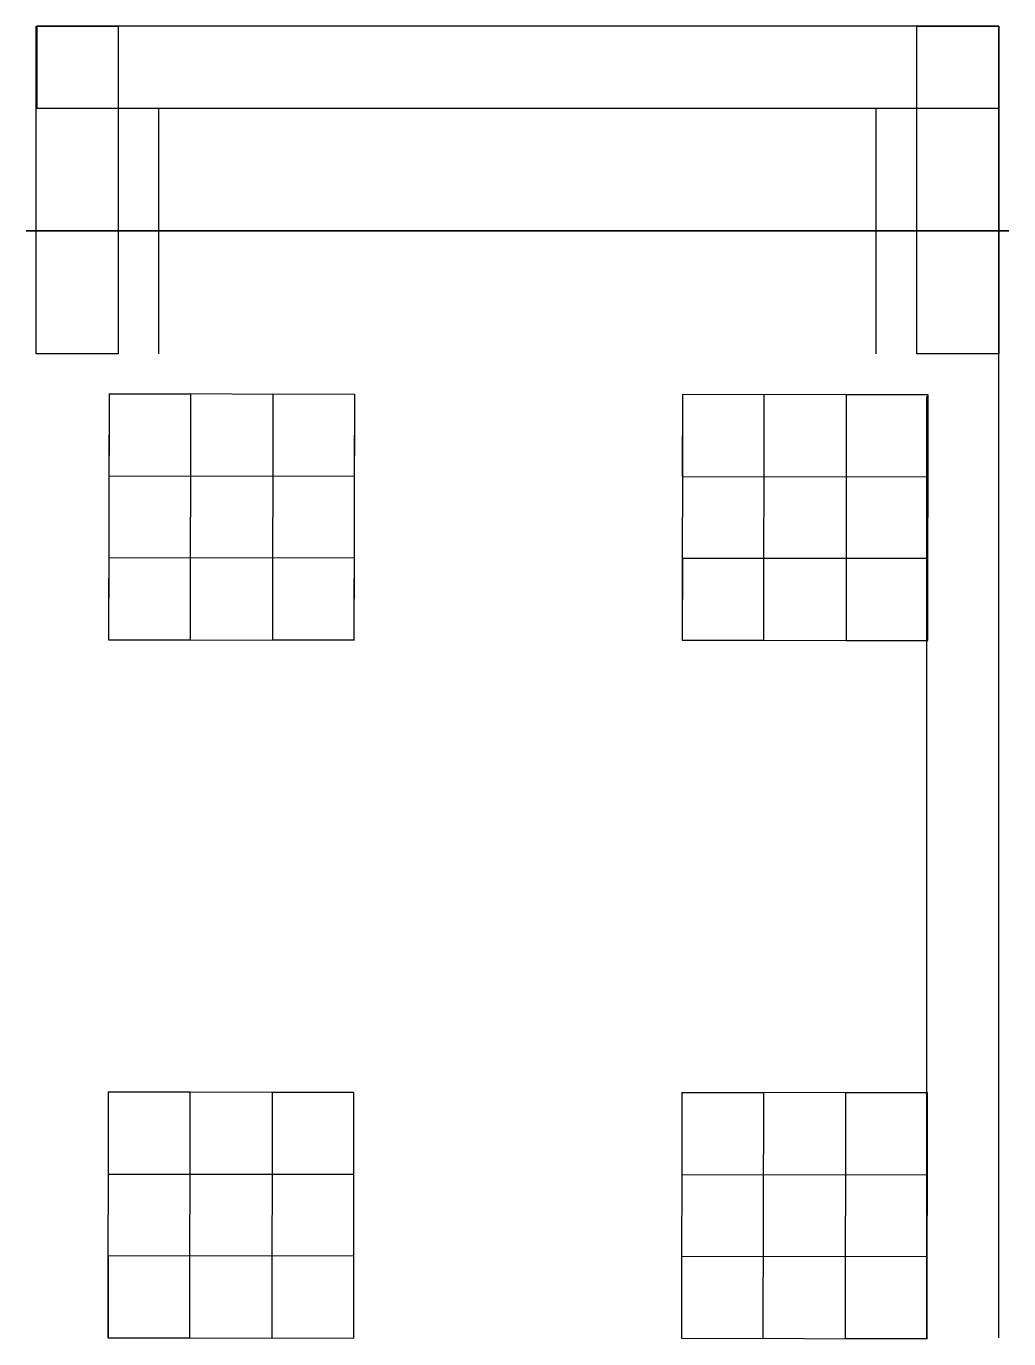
# Model space of a CAD drawing. Header units: inches. Extents: x -0.06 to 5.94, y 3.99 to 12.01.
import ezdxf

# ---------------------------------------------------------------- set-up
doc = ezdxf.new("R2010")
doc.units = ezdxf.units.IN
doc.header["$MEASUREMENT"] = 0
doc.layers.add('Base', color=7, linetype='Continuous', true_color=0xc2ced6)
doc.layers.add('Sketching Lines', color=4, linetype='Continuous')

msp = doc.modelspace()

# ---------------------------------------------------------------- linework, layer by layer
at = {"layer": 'Base'}
for p, q in [((5.8792, 4), (5.8792, 12.0105)), ((5.4396, 4, 1), (5.4396, 9.75, 1))]:
    msp.add_line(p, q, dxfattribs=at)
at = {"layer": 'Sketching Lines'}
for p, q in [((0.75, 10.0105, 1), (0.75, 11.5105, 1)), ((5.1292, 10.0105, 1), (5.1292, 11.5105, 1)), ((0.9443, 9.2641, 2.4923), (0.9443, 9.2641, 0.4923)), ((0.9443, 9.2641, 0.4923), (0.9443, 9.2641, 1.4923)), ((4.9469, 9.2595, 2.4923), (4.9469, 9.2595, 0.4923)), ((4.9469, 9.2595, 0.4923), (4.9469, 9.2595, 1.4923)), ((0.939, 4.4995, 2.4923), (0.939, 4.4995, 0.4923)), ((0.939, 4.4995, 0.4923), (0.939, 4.4995, 1.4923)), ((4.9416, 4.4949, 2.4923), (4.9416, 4.4949, 0.4923)), ((4.9416, 4.4949, 0.4923), (4.9416, 4.4949, 1.4923))]:
    msp.add_line(p, q, dxfattribs=at)
at = {"layer": 'Sketching Lines', "color": 4}
for p, q in [((-0.0604, 10.7605, 2.5), (5.9396, 10.7605, 2.5)), ((0.75, 10.7605, 2), (0.75, 10.7605, 0.5)), ((0.75, 10.7605, 0.5), (0.75, 10.7605, 1)), ((5.1292, 10.7605, 2), (5.1292, 10.7605, 0.5)), ((5.1292, 10.7605, 0.5), (5.1292, 10.7605, 1))]:
    msp.add_line(p, q, dxfattribs=at)
at = {"layer": 'Sketching Lines', "extrusion": (1, 0, -6.12323e-17)}
msp.add_line((5.9396, 10.7605, 2.5), (-0.0604, 10.7605, 2.5), dxfattribs=at)
at = {"layer": 'Sketching Lines', "extrusion": (1, -1.22465e-16, 0)}
msp.add_line((0.75, 10.7605, 2.5), (5.1292, 10.7605, 2.5), dxfattribs=at)
at = {"layer": 'Sketching Lines'}
for points, elevation in [([(0.5, 12.0105), (0.5, 10.0105), (0, 10.0105), (0, 12.0105), (0.5, 12.0105)], 1), ([(5.8792, 12.0105), (0.0042, 12.0105), (0.0042, 11.5105), (5.8792, 11.5105), (5.8792, 12.0105)], 1), ([(5.8792, 12.0105), (5.8792, 10.0105), (5.3792, 10.0105), (5.3792, 12.0105), (5.8792, 12.0105)], 1), ([(0.9426, 8.2629), (0.9452, 9.7629), (0.4452, 9.7638), (0.4426, 8.2638), (0.9426, 8.2629)], 0.9923), ([(1.9452, 9.7623), (0.4452, 9.7649), (0.4443, 9.2649), (1.9443, 9.2624), (1.9452, 9.7623)], 0.9923), ([(1.9426, 8.2624), (1.9452, 9.7623), (1.4452, 9.7632), (1.4426, 8.2632), (1.9426, 8.2624)], 0.9923), ([(4.4448, 8.2599), (4.4463, 9.7599), (3.9463, 9.7604), (3.9448, 8.2604), (4.4448, 8.2599)], 0.9923), ([(3.9458, 9.2604), (5.4458, 9.259), (5.4463, 9.759), (3.9463, 9.7604), (3.9458, 9.2604)], 0.9923), ([(5.4459, 8.259), (5.4474, 9.759), (4.9474, 9.7595), (4.9459, 8.2595), (5.4459, 8.259)], 0.9923), ([(1.9434, 8.7612), (0.4434, 8.7638), (0.4426, 8.2638), (1.9426, 8.2612), (1.9434, 8.7612)], 0.9923), ([(3.9459, 8.2604), (5.4459, 8.259), (5.4464, 8.759), (3.9464, 8.7604), (3.9459, 8.2604)], 0.9923), ([(0.4399, 5.5), (0.4385, 4), (0.9385, 3.9995), (0.9399, 5.4995), (0.4399, 5.5)], 0.9923), ([(1.9399, 5.4986), (0.4399, 5.5), (0.4394, 5), (1.9394, 4.9986), (1.9399, 5.4986)], 0.9923), ([(1.441, 5.499), (1.4396, 3.999), (1.9396, 3.9986), (1.941, 5.4986), (1.441, 5.499)], 0.9923), ([(3.9433, 5.4966), (3.9407, 3.9966), (4.4407, 3.9958), (4.4433, 5.4958), (3.9433, 5.4966)], 0.9923), ([(3.9424, 4.9977), (5.4424, 4.9952), (5.4433, 5.4952), (3.9433, 5.4977), (3.9424, 4.9977)], 0.9923), ([(4.9433, 5.496), (4.9407, 3.996), (5.4407, 3.9952), (5.4433, 5.4952), (4.9433, 5.496)], 0.9923), ([(1.9401, 4.4986), (0.4401, 4.5), (0.4396, 4), (1.9396, 3.9986), (1.9401, 4.4986)], 0.9923), ([(3.9407, 3.9966), (5.4407, 3.9941), (5.4416, 4.4941), (3.9416, 4.4966), (3.9407, 3.9966)], 0.9923)]:
    msp.add_lwpolyline(points, dxfattribs=dict(at, elevation=elevation))

doc.saveas('drawing.dxf')
